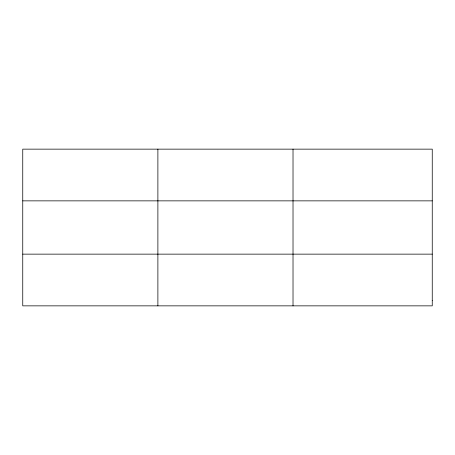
<?xml version="1.0" encoding="UTF-8"?>
<svg xmlns="http://www.w3.org/2000/svg" width="455" height="455" viewBox="0 0 455 455"><rect width="100%" height="100%" fill="white"/><g stroke="black" fill="none" stroke-linecap="round" stroke-linejoin="round"><path stroke-width="0.68" d="M157.885 149.143L157.885 305.857M293.02 149.143L293.02 305.857M22.75 200.86L432.25 200.86M22.75 254.14L432.25 254.14M432.25 300.687L432.25 305.857L22.75 305.857L22.75 149.143L432.25 149.143L432.25 300.687"/></g></svg>
